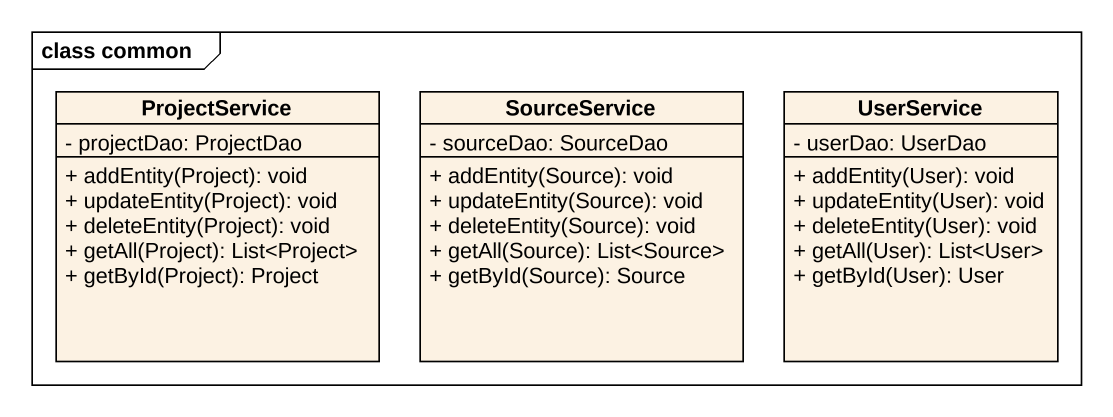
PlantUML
@startuml
mainframe class common
hide circle
hide empty members
skinparam classAttributeIconSize 0
class ProjectService {
  - projectDao: ProjectDao
  + addEntity(Project): void
  + updateEntity(Project): void
  + deleteEntity(Project): void
  + getAll(Project): List<Project>
  + getById(Project): Project
}
class SourceService {
  - sourceDao: SourceDao
  + addEntity(Source): void
  + updateEntity(Source): void
  + deleteEntity(Source): void
  + getAll(Source): List<Source>
  + getById(Source): Source
}
class UserService {
  - userDao: UserDao
  + addEntity(User): void
  + updateEntity(User): void
  + deleteEntity(User): void
  + getAll(User): List<User>
  + getById(User): User
}
@enduml
